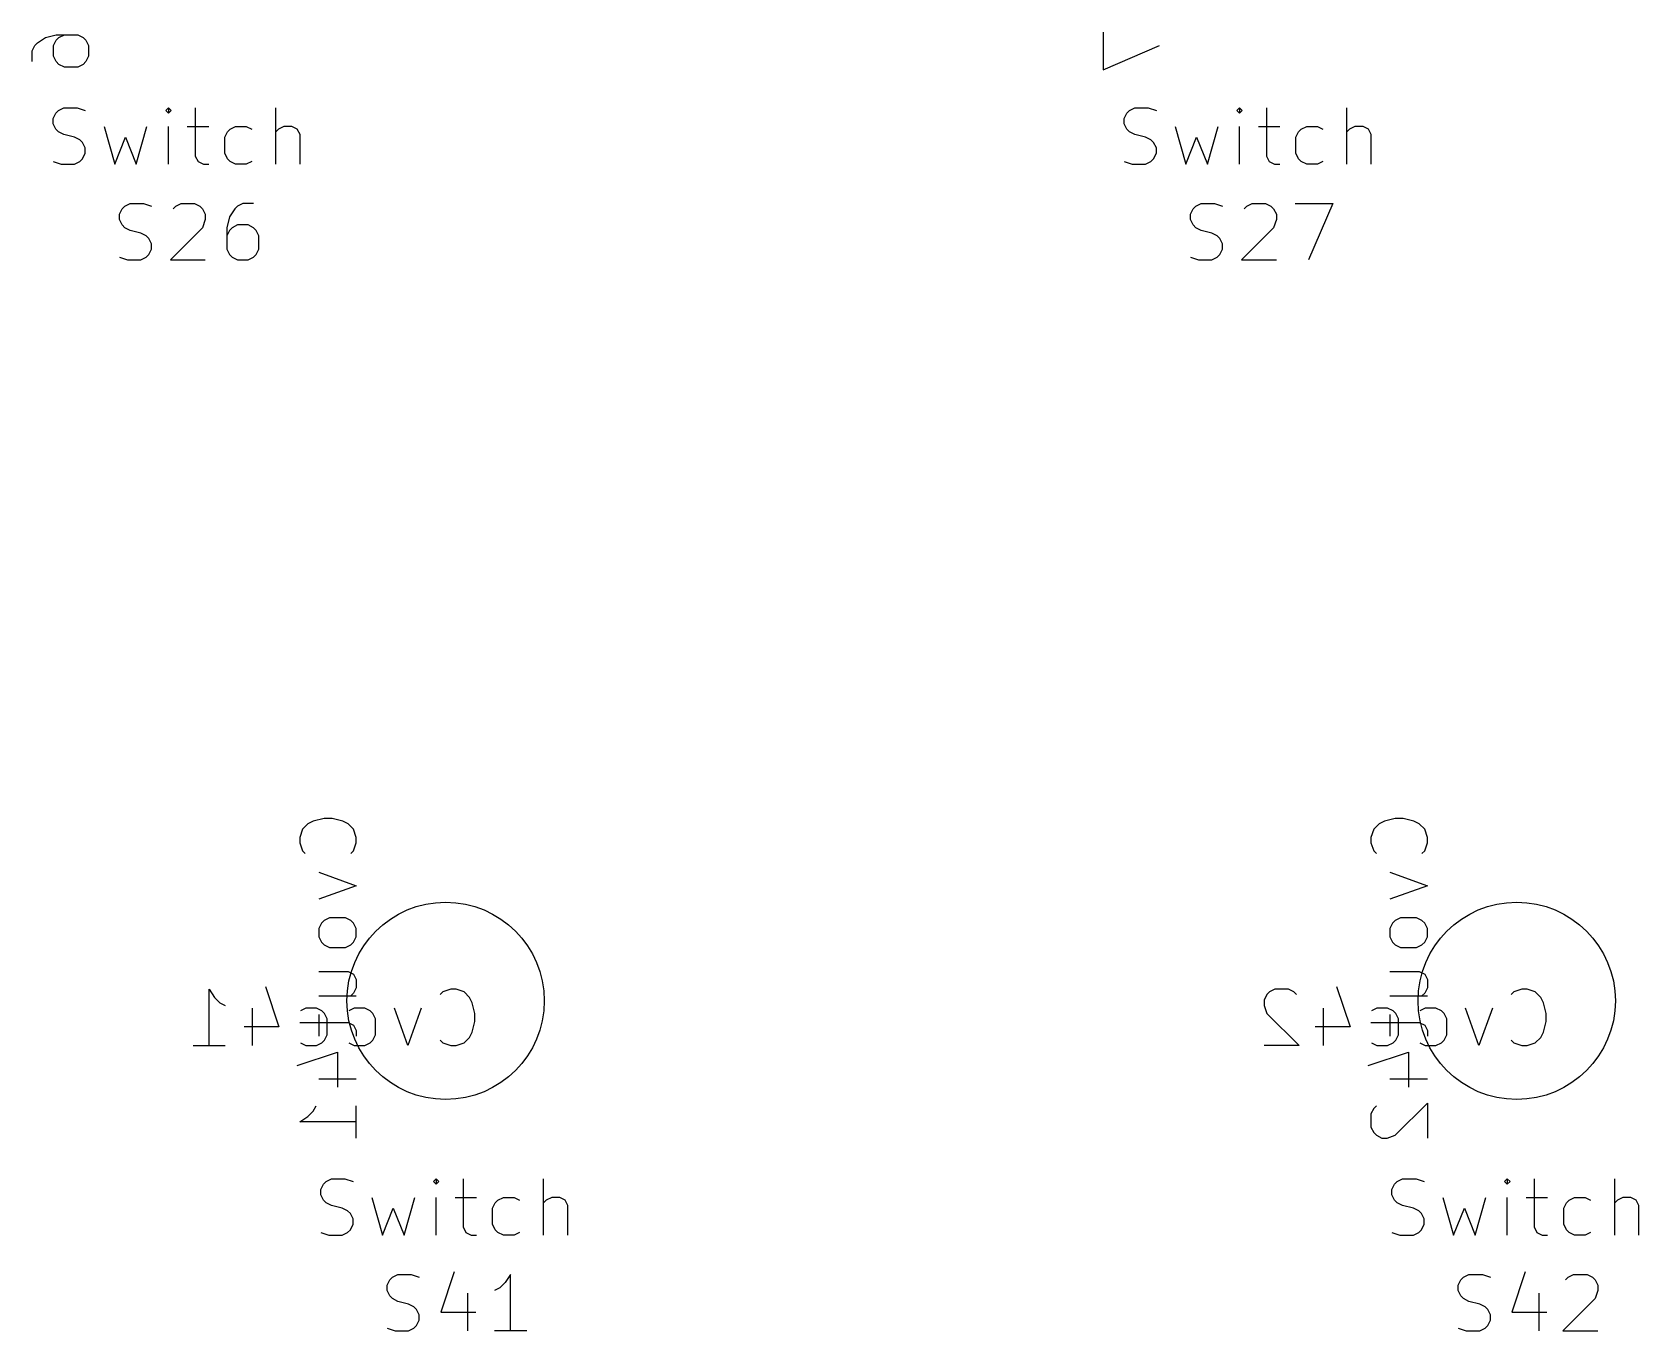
# Model space of a CAD drawing. Extents: x -8 to 301, y -173 to 11.
# Drawn here: x 215.91 to 244.42, y -48.35 to -25.31 of the extents above; entities that cross this region are included whole.
import ezdxf

# ---------------------------------------------------------------- set-up
doc = ezdxf.new("R2010")
doc.units = 0
doc.layers.add('BLACK', color=7, linetype='CONTINUOUS')

msp = doc.modelspace()

# ---------------------------------------------------------------- linework, layer by layer
at = {"layer": 'BLACK', "linetype": 'CONTINUOUS'}
for p, q in [((216.152914, -25.409523), (216.34339, -25.361904)), ((216.34339, -25.361904), (216.724342, -25.361904)), ((216.391009, -25.409523), (216.486247, -25.361904)), ((216.724342, -25.361904), (216.81958, -25.409523)), ((234.914819, -25.314285), (234.914819, -25.980951)), ((215.914819, -25.647618), (215.962438, -25.55238)), ((215.914819, -25.838094), (215.914819, -25.647618)), ((215.962438, -25.55238), (216.010057, -25.504761)), ((216.010057, -25.504761), (216.152914, -25.409523)), ((216.295771, -25.55238), (216.34339, -25.457142)), ((216.295771, -25.742856), (216.295771, -25.55238)), ((216.34339, -25.457142), (216.391009, -25.409523)), ((216.81958, -25.409523), (216.8672, -25.457142)), ((216.8672, -25.457142), (216.914819, -25.55238)), ((216.914819, -25.55238), (216.914819, -25.742856)), ((234.914819, -25.980951), (235.914819, -25.55238)), ((216.34339, -25.838094), (216.295771, -25.742856)), ((216.391009, -25.885713), (216.34339, -25.838094)), ((216.486247, -25.933332), (216.391009, -25.885713)), ((216.724342, -25.933332), (216.486247, -25.933332)), ((216.81958, -25.885713), (216.724342, -25.933332)), ((216.8672, -25.838094), (216.81958, -25.885713)), ((216.914819, -25.742856), (216.8672, -25.838094)), ((216.285714, -26.845295), (216.333333, -26.750057)), ((216.333333, -26.750057), (216.380952, -26.702438)), ((216.380952, -26.702438), (216.47619, -26.654819)), ((216.47619, -26.654819), (216.714285, -26.654819)), ((216.714285, -26.654819), (216.857142, -26.702438)), ((218.333333, -26.654819), (218.285714, -26.702438)), ((218.285714, -26.702438), (218.333333, -26.750057)), ((218.380952, -26.702438), (218.333333, -26.654819)), ((218.333333, -26.654819), (218.333333, -26.750057)), ((218.333333, -26.750057), (218.380952, -26.702438)), ((218.809523, -26.654819), (218.809523, -27.511961)), ((220.238095, -27.654819), (220.238095, -26.654819)), ((235.285714, -26.845295), (235.333333, -26.750057)), ((235.333333, -26.750057), (235.380952, -26.702438)), ((235.380952, -26.702438), (235.47619, -26.654819)), ((235.47619, -26.654819), (235.714285, -26.654819)), ((235.714285, -26.654819), (235.857142, -26.702438)), ((237.333333, -26.654819), (237.285714, -26.702438)), ((237.285714, -26.702438), (237.333333, -26.750057)), ((237.380952, -26.702438), (237.333333, -26.654819)), ((237.333333, -26.654819), (237.333333, -26.750057)), ((237.333333, -26.750057), (237.380952, -26.702438)), ((237.809523, -26.654819), (237.809523, -27.511961)), ((239.238095, -27.654819), (239.238095, -26.654819)), ((216.285714, -26.940533), (216.285714, -26.845295)), ((216.333333, -27.035771), (216.285714, -26.940533)), ((216.380952, -27.08339), (216.333333, -27.035771)), ((217.190476, -26.988152), (217.380952, -27.654819)), ((217.761904, -27.654819), (217.95238, -26.988152)), ((218.333333, -27.654819), (218.333333, -26.988152)), ((218.666666, -26.988152), (219.047618, -26.988152)), ((219.380952, -27.08339), (219.428571, -27.035771)), ((219.428571, -27.035771), (219.523809, -26.988152)), ((219.523809, -26.988152), (219.714285, -26.988152)), ((219.714285, -26.988152), (219.809523, -27.035771)), ((220.285714, -27.035771), (220.238095, -27.08339)), ((220.380952, -26.988152), (220.285714, -27.035771)), ((220.523809, -26.988152), (220.380952, -26.988152)), ((220.619047, -27.035771), (220.523809, -26.988152)), ((220.666666, -27.131009), (220.619047, -27.035771)), ((235.285714, -26.940533), (235.285714, -26.845295)), ((235.333333, -27.035771), (235.285714, -26.940533)), ((235.380952, -27.08339), (235.333333, -27.035771)), ((236.190476, -26.988152), (236.380952, -27.654819)), ((236.761904, -27.654819), (236.95238, -26.988152)), ((237.333333, -27.654819), (237.333333, -26.988152)), ((237.666666, -26.988152), (238.047618, -26.988152)), ((238.380952, -27.08339), (238.428571, -27.035771)), ((238.428571, -27.035771), (238.523809, -26.988152)), ((238.523809, -26.988152), (238.714285, -26.988152)), ((238.714285, -26.988152), (238.809523, -27.035771)), ((239.285714, -27.035771), (239.238095, -27.08339)), ((239.380952, -26.988152), (239.285714, -27.035771)), ((239.523809, -26.988152), (239.380952, -26.988152)), ((239.619047, -27.035771), (239.523809, -26.988152)), ((239.666666, -27.131009), (239.619047, -27.035771)), ((216.47619, -27.131009), (216.380952, -27.08339)), ((216.666666, -27.178628), (216.47619, -27.131009)), ((216.761904, -27.226247), (216.666666, -27.178628)), ((216.809523, -27.273866), (216.761904, -27.226247)), ((216.857142, -27.369104), (216.809523, -27.273866)), ((217.380952, -27.654819), (217.571428, -27.178628)), ((217.571428, -27.178628), (217.761904, -27.654819)), ((219.333333, -27.178628), (219.380952, -27.08339)), ((219.333333, -27.464342), (219.333333, -27.178628)), ((220.666666, -27.654819), (220.666666, -27.131009)), ((235.47619, -27.131009), (235.380952, -27.08339)), ((235.666666, -27.178628), (235.47619, -27.131009)), ((235.761904, -27.226247), (235.666666, -27.178628)), ((235.809523, -27.273866), (235.761904, -27.226247)), ((235.857142, -27.369104), (235.809523, -27.273866)), ((236.380952, -27.654819), (236.571428, -27.178628)), ((236.571428, -27.178628), (236.761904, -27.654819)), ((238.333333, -27.178628), (238.380952, -27.08339)), ((238.333333, -27.464342), (238.333333, -27.178628)), ((239.666666, -27.654819), (239.666666, -27.131009)), ((216.285714, -27.6072), (216.428571, -27.654819)), ((216.666666, -27.654819), (216.761904, -27.6072)), ((216.761904, -27.6072), (216.809523, -27.55958)), ((216.809523, -27.55958), (216.857142, -27.464342)), ((216.857142, -27.464342), (216.857142, -27.369104)), ((218.809523, -27.511961), (218.857142, -27.6072)), ((218.857142, -27.6072), (218.95238, -27.654819)), ((219.380952, -27.55958), (219.333333, -27.464342)), ((219.428571, -27.6072), (219.380952, -27.55958)), ((219.523809, -27.654819), (219.428571, -27.6072)), ((219.809523, -27.6072), (219.714285, -27.654819)), ((235.285714, -27.6072), (235.428571, -27.654819)), ((235.666666, -27.654819), (235.761904, -27.6072)), ((235.761904, -27.6072), (235.809523, -27.55958)), ((235.809523, -27.55958), (235.857142, -27.464342)), ((235.857142, -27.464342), (235.857142, -27.369104)), ((237.809523, -27.511961), (237.857142, -27.6072)), ((237.857142, -27.6072), (237.95238, -27.654819)), ((238.380952, -27.55958), (238.333333, -27.464342)), ((238.428571, -27.6072), (238.380952, -27.55958)), ((238.523809, -27.654819), (238.428571, -27.6072)), ((238.809523, -27.6072), (238.714285, -27.654819)), ((216.428571, -27.654819), (216.666666, -27.654819)), ((218.95238, -27.654819), (219.047618, -27.654819)), ((219.714285, -27.654819), (219.523809, -27.654819)), ((235.428571, -27.654819), (235.666666, -27.654819)), ((237.95238, -27.654819), (238.047618, -27.654819)), ((238.714285, -27.654819), (238.523809, -27.654819)), ((217.461905, -28.545295), (217.509524, -28.450057)), ((217.509524, -28.450057), (217.557143, -28.402438)), ((217.557143, -28.402438), (217.652381, -28.354819)), ((217.652381, -28.354819), (217.890476, -28.354819)), ((217.890476, -28.354819), (218.033333, -28.402438)), ((218.414286, -28.450057), (218.461905, -28.402438)), ((218.461905, -28.402438), (218.557143, -28.354819)), ((218.557143, -28.354819), (218.795238, -28.354819)), ((218.795238, -28.354819), (218.890476, -28.402438)), ((218.890476, -28.402438), (218.938095, -28.450057)), ((218.938095, -28.450057), (218.985714, -28.545295)), ((219.509524, -28.450057), (219.414286, -28.592914)), ((219.557143, -28.402438), (219.509524, -28.450057)), ((219.652381, -28.354819), (219.557143, -28.402438)), ((219.842857, -28.354819), (219.652381, -28.354819)), ((236.461905, -28.545295), (236.509524, -28.450057)), ((236.509524, -28.450057), (236.557143, -28.402438)), ((236.557143, -28.402438), (236.652381, -28.354819)), ((236.652381, -28.354819), (236.890476, -28.354819)), ((236.890476, -28.354819), (237.033333, -28.402438)), ((237.414286, -28.450057), (237.461905, -28.402438)), ((237.461905, -28.402438), (237.557143, -28.354819)), ((237.557143, -28.354819), (237.795238, -28.354819)), ((237.795238, -28.354819), (237.890476, -28.402438)), ((237.890476, -28.402438), (237.938095, -28.450057)), ((237.938095, -28.450057), (237.985714, -28.545295)), ((238.319048, -28.354819), (238.985714, -28.354819)), ((238.985714, -28.354819), (238.557143, -29.354819)), ((217.461905, -28.640533), (217.461905, -28.545295)), ((217.509524, -28.735771), (217.461905, -28.640533)), ((217.557143, -28.78339), (217.509524, -28.735771)), ((217.652381, -28.831009), (217.557143, -28.78339)), ((218.938095, -28.78339), (218.366667, -29.354819)), ((218.985714, -28.640533), (218.938095, -28.78339)), ((218.985714, -28.545295), (218.985714, -28.640533)), ((219.414286, -28.592914), (219.366667, -28.78339)), ((219.366667, -28.78339), (219.366667, -29.164342)), ((219.461905, -28.78339), (219.414286, -28.831009)), ((219.557143, -28.735771), (219.461905, -28.78339)), ((219.747619, -28.735771), (219.557143, -28.735771)), ((219.842857, -28.78339), (219.747619, -28.735771)), ((219.890476, -28.831009), (219.842857, -28.78339)), ((236.461905, -28.640533), (236.461905, -28.545295)), ((236.509524, -28.735771), (236.461905, -28.640533)), ((236.557143, -28.78339), (236.509524, -28.735771)), ((236.652381, -28.831009), (236.557143, -28.78339)), ((237.938095, -28.78339), (237.366667, -29.354819)), ((237.985714, -28.640533), (237.938095, -28.78339)), ((237.985714, -28.545295), (237.985714, -28.640533)), ((217.842857, -28.878628), (217.652381, -28.831009)), ((217.938095, -28.926247), (217.842857, -28.878628)), ((217.985714, -28.973866), (217.938095, -28.926247)), ((218.033333, -29.069104), (217.985714, -28.973866)), ((218.033333, -29.164342), (218.033333, -29.069104)), ((219.414286, -28.831009), (219.366667, -28.926247)), ((219.938095, -28.926247), (219.890476, -28.831009)), ((219.938095, -29.164342), (219.938095, -28.926247)), ((236.842857, -28.878628), (236.652381, -28.831009)), ((236.938095, -28.926247), (236.842857, -28.878628)), ((236.985714, -28.973866), (236.938095, -28.926247)), ((237.033333, -29.069104), (236.985714, -28.973866)), ((237.033333, -29.164342), (237.033333, -29.069104)), ((217.461905, -29.3072), (217.604762, -29.354819)), ((217.604762, -29.354819), (217.842857, -29.354819)), ((217.842857, -29.354819), (217.938095, -29.3072)), ((217.938095, -29.3072), (217.985714, -29.25958)), ((217.985714, -29.25958), (218.033333, -29.164342)), ((218.366667, -29.354819), (218.985714, -29.354819)), ((219.366667, -29.164342), (219.414286, -29.25958)), ((219.414286, -29.25958), (219.461905, -29.3072)), ((219.461905, -29.3072), (219.557143, -29.354819)), ((219.557143, -29.354819), (219.747619, -29.354819)), ((219.747619, -29.354819), (219.842857, -29.3072)), ((219.842857, -29.3072), (219.890476, -29.25958)), ((219.890476, -29.25958), (219.938095, -29.164342)), ((236.461905, -29.3072), (236.604762, -29.354819)), ((236.604762, -29.354819), (236.842857, -29.354819)), ((236.842857, -29.354819), (236.938095, -29.3072)), ((236.938095, -29.3072), (236.985714, -29.25958)), ((236.985714, -29.25958), (237.033333, -29.164342)), ((237.366667, -29.354819), (237.985714, -29.354819)), ((220.902914, -39.314284), (220.807676, -39.361903)), ((221.09339, -39.266665), (220.902914, -39.314284)), ((221.236247, -39.266665), (221.09339, -39.266665)), ((221.426723, -39.314284), (221.236247, -39.266665)), ((221.521961, -39.361903), (221.426723, -39.314284)), ((239.902914, -39.314284), (239.807676, -39.361903)), ((240.09339, -39.266665), (239.902914, -39.314284)), ((240.236247, -39.266665), (240.09339, -39.266665)), ((240.426723, -39.314284), (240.236247, -39.266665)), ((240.521961, -39.361903), (240.426723, -39.314284)), ((220.712438, -39.457141), (220.664819, -39.599998)), ((220.664819, -39.599998), (220.664819, -39.695236)), ((220.807676, -39.361903), (220.712438, -39.457141)), ((221.6172, -39.457141), (221.521961, -39.361903)), ((221.664819, -39.599998), (221.6172, -39.457141)), ((221.664819, -39.695236), (221.664819, -39.599998)), ((239.712438, -39.457141), (239.664819, -39.599998)), ((239.664819, -39.599998), (239.664819, -39.695236)), ((239.807676, -39.361903), (239.712438, -39.457141)), ((240.6172, -39.457141), (240.521961, -39.361903)), ((240.664819, -39.599998), (240.6172, -39.457141)), ((240.664819, -39.695236), (240.664819, -39.599998)), ((220.664819, -39.695236), (220.712438, -39.838093)), ((220.712438, -39.838093), (220.760057, -39.885712)), ((221.56958, -39.885712), (221.6172, -39.838093)), ((221.6172, -39.838093), (221.664819, -39.695236)), ((239.664819, -39.695236), (239.712438, -39.838093)), ((239.712438, -39.838093), (239.760057, -39.885712)), ((240.56958, -39.885712), (240.6172, -39.838093)), ((240.6172, -39.838093), (240.664819, -39.695236)), ((220.998152, -40.219046), (221.664819, -40.457141)), ((221.664819, -40.457141), (220.998152, -40.695236)), ((239.998152, -40.219046), (240.664819, -40.457141)), ((240.664819, -40.457141), (239.998152, -40.695236)), ((221.188628, -41.02857), (221.09339, -41.076189)), ((221.474342, -41.02857), (221.188628, -41.02857)), ((221.56958, -41.076189), (221.474342, -41.02857)), ((240.188628, -41.02857), (240.09339, -41.076189)), ((240.474342, -41.02857), (240.188628, -41.02857)), ((240.56958, -41.076189), (240.474342, -41.02857)), ((221.045771, -41.123808), (220.998152, -41.219046)), ((220.998152, -41.219046), (220.998152, -41.361903)), ((221.09339, -41.076189), (221.045771, -41.123808)), ((221.6172, -41.123808), (221.56958, -41.076189)), ((221.664819, -41.219046), (221.6172, -41.123808)), ((221.664819, -41.361903), (221.664819, -41.219046)), ((240.045771, -41.123808), (239.998152, -41.219046)), ((239.998152, -41.219046), (239.998152, -41.361903)), ((240.09339, -41.076189), (240.045771, -41.123808)), ((240.6172, -41.123808), (240.56958, -41.076189)), ((240.664819, -41.219046), (240.6172, -41.123808)), ((240.664819, -41.361903), (240.664819, -41.219046)), ((220.998152, -41.361903), (221.045771, -41.457141)), ((221.045771, -41.457141), (221.09339, -41.50476)), ((221.09339, -41.50476), (221.188628, -41.552379)), ((221.188628, -41.552379), (221.474342, -41.552379)), ((221.474342, -41.552379), (221.56958, -41.50476)), ((221.56958, -41.50476), (221.6172, -41.457141)), ((221.6172, -41.457141), (221.664819, -41.361903)), ((239.998152, -41.361903), (240.045771, -41.457141)), ((240.045771, -41.457141), (240.09339, -41.50476)), ((240.09339, -41.50476), (240.188628, -41.552379)), ((240.188628, -41.552379), (240.474342, -41.552379)), ((240.474342, -41.552379), (240.56958, -41.50476)), ((240.56958, -41.50476), (240.6172, -41.457141)), ((240.6172, -41.457141), (240.664819, -41.361903)), ((220.998152, -41.980951), (221.521961, -41.980951)), ((221.521961, -41.980951), (221.6172, -42.02857)), ((221.6172, -42.02857), (221.664819, -42.123808)), ((221.664819, -42.123808), (221.664819, -42.266665)), ((239.998152, -41.980951), (240.521961, -41.980951)), ((240.521961, -41.980951), (240.6172, -42.02857)), ((240.6172, -42.02857), (240.664819, -42.123808)), ((240.664819, -42.123808), (240.664819, -42.266665)), ((219.055713, -43.294819), (219.055713, -42.294819)), ((219.055713, -42.294819), (219.150951, -42.437676)), ((219.150951, -42.437676), (219.246189, -42.532914)), ((220.055713, -42.2472), (220.293808, -42.961485)), ((220.998152, -42.409522), (221.664819, -42.409522)), ((221.6172, -42.361903), (221.56958, -42.409522)), ((221.664819, -42.266665), (221.6172, -42.361903)), ((223.198571, -42.342438), (223.150952, -42.390057)), ((223.341428, -42.294819), (223.198571, -42.342438)), ((223.436666, -42.294819), (223.341428, -42.294819)), ((223.579523, -42.342438), (223.436666, -42.294819)), ((223.674761, -42.437676), (223.579523, -42.342438)), ((223.72238, -42.532914), (223.674761, -42.437676)), ((237.817618, -42.390057), (237.769999, -42.485295)), ((237.865237, -42.342438), (237.817618, -42.390057)), ((237.960475, -42.294819), (237.865237, -42.342438)), ((238.19857, -42.294819), (237.960475, -42.294819)), ((238.293808, -42.342438), (238.19857, -42.294819)), ((238.341427, -42.390057), (238.293808, -42.342438)), ((239.055713, -42.2472), (239.293808, -42.961485)), ((239.998152, -42.409522), (240.664819, -42.409522)), ((240.6172, -42.361903), (240.56958, -42.409522)), ((240.664819, -42.266665), (240.6172, -42.361903)), ((242.198571, -42.342438), (242.150952, -42.390057)), ((242.341428, -42.294819), (242.198571, -42.342438)), ((242.436666, -42.294819), (242.341428, -42.294819)), ((242.579523, -42.342438), (242.436666, -42.294819)), ((242.674761, -42.437676), (242.579523, -42.342438)), ((242.72238, -42.532914), (242.674761, -42.437676)), ((219.246189, -42.532914), (219.341427, -42.580533)), ((219.817618, -42.628152), (219.817618, -43.294819)), ((220.769999, -42.628152), (220.674761, -42.675771)), ((220.960475, -42.628152), (220.769999, -42.628152)), ((221.055713, -42.675771), (220.960475, -42.628152)), ((220.998152, -42.742856), (220.998152, -43.123808)), ((221.103332, -42.72339), (221.055713, -42.675771)), ((221.150951, -42.818628), (221.103332, -42.72339)), ((221.627142, -42.628152), (221.531904, -42.675771)), ((221.817618, -42.628152), (221.627142, -42.628152)), ((221.912856, -42.675771), (221.817618, -42.628152)), ((221.960475, -42.72339), (221.912856, -42.675771)), ((222.008094, -42.818628), (221.960475, -42.72339)), ((222.579523, -43.294819), (222.341428, -42.628152)), ((222.817618, -42.628152), (222.579523, -43.294819)), ((223.769999, -42.72339), (223.72238, -42.532914)), ((223.769999, -42.866247), (223.769999, -42.72339)), ((237.769999, -42.485295), (237.769999, -42.580533)), ((237.769999, -42.580533), (237.817618, -42.72339)), ((237.817618, -42.72339), (238.389046, -43.294819)), ((238.817618, -42.628152), (238.817618, -43.294819)), ((239.769999, -42.628152), (239.674761, -42.675771)), ((239.960475, -42.628152), (239.769999, -42.628152)), ((240.055713, -42.675771), (239.960475, -42.628152)), ((239.998152, -42.742856), (239.998152, -43.123808)), ((240.103332, -42.72339), (240.055713, -42.675771)), ((240.150951, -42.818628), (240.103332, -42.72339)), ((240.627142, -42.628152), (240.531904, -42.675771)), ((240.817618, -42.628152), (240.627142, -42.628152)), ((240.912856, -42.675771), (240.817618, -42.628152)), ((240.960475, -42.72339), (240.912856, -42.675771)), ((241.008094, -42.818628), (240.960475, -42.72339)), ((241.579523, -43.294819), (241.341428, -42.628152)), ((241.817618, -42.628152), (241.579523, -43.294819)), ((242.769999, -42.72339), (242.72238, -42.532914)), ((242.769999, -42.866247), (242.769999, -42.72339)), ((220.293808, -42.961485), (219.674761, -42.961485)), ((220.664819, -42.885713), (221.521961, -42.885713)), ((221.150951, -43.104342), (221.150951, -42.818628)), ((221.521961, -42.885713), (221.6172, -42.933332)), ((221.6172, -42.933332), (221.664819, -43.02857)), ((221.664819, -43.02857), (221.664819, -43.123808)), ((222.008094, -43.104342), (222.008094, -42.818628)), ((223.72238, -43.056723), (223.769999, -42.866247)), ((239.293808, -42.961485), (238.674761, -42.961485)), ((239.664819, -42.885713), (240.521961, -42.885713)), ((240.150951, -43.104342), (240.150951, -42.818628)), ((240.521961, -42.885713), (240.6172, -42.933332)), ((240.6172, -42.933332), (240.664819, -43.02857)), ((240.664819, -43.02857), (240.664819, -43.123808)), ((241.008094, -43.104342), (241.008094, -42.818628)), ((242.72238, -43.056723), (242.769999, -42.866247)), ((218.769999, -43.294819), (219.341427, -43.294819)), ((220.674761, -43.2472), (220.769999, -43.294819)), ((220.769999, -43.294819), (220.960475, -43.294819)), ((220.960475, -43.294819), (221.055713, -43.2472)), ((221.055713, -43.2472), (221.103332, -43.19958)), ((221.103332, -43.19958), (221.150951, -43.104342)), ((221.531904, -43.2472), (221.627142, -43.294819)), ((221.627142, -43.294819), (221.817618, -43.294819)), ((221.817618, -43.294819), (221.912856, -43.2472)), ((221.912856, -43.2472), (221.960475, -43.19958)), ((221.960475, -43.19958), (222.008094, -43.104342)), ((223.150952, -43.19958), (223.198571, -43.2472)), ((223.198571, -43.2472), (223.341428, -43.294819)), ((223.341428, -43.294819), (223.436666, -43.294819)), ((223.436666, -43.294819), (223.579523, -43.2472)), ((223.579523, -43.2472), (223.674761, -43.151961)), ((223.674761, -43.151961), (223.72238, -43.056723)), ((238.389046, -43.294819), (237.769999, -43.294819)), ((239.674761, -43.2472), (239.769999, -43.294819)), ((239.769999, -43.294819), (239.960475, -43.294819)), ((239.960475, -43.294819), (240.055713, -43.2472)), ((240.055713, -43.2472), (240.103332, -43.19958)), ((240.103332, -43.19958), (240.150951, -43.104342)), ((240.531904, -43.2472), (240.627142, -43.294819)), ((240.627142, -43.294819), (240.817618, -43.294819)), ((240.817618, -43.294819), (240.912856, -43.2472)), ((240.912856, -43.2472), (240.960475, -43.19958)), ((240.960475, -43.19958), (241.008094, -43.104342)), ((242.150952, -43.19958), (242.198571, -43.2472)), ((242.198571, -43.2472), (242.341428, -43.294819)), ((242.341428, -43.294819), (242.436666, -43.294819)), ((242.436666, -43.294819), (242.579523, -43.2472)), ((242.579523, -43.2472), (242.674761, -43.151961)), ((242.674761, -43.151961), (242.72238, -43.056723)), ((220.6172, -43.647618), (221.331485, -43.409523)), ((221.331485, -43.409523), (221.331485, -44.02857)), ((239.6172, -43.647618), (240.331485, -43.409523)), ((240.331485, -43.409523), (240.331485, -44.02857)), ((220.998152, -43.885713), (221.664819, -43.885713)), ((239.998152, -43.885713), (240.664819, -43.885713)), ((220.807676, -44.55238), (220.902914, -44.457142)), ((220.902914, -44.457142), (220.950533, -44.361904)), ((221.664819, -44.933332), (221.664819, -44.361904)), ((239.712438, -44.409523), (239.664819, -44.504761)), ((239.760057, -44.361904), (239.712438, -44.409523)), ((240.09339, -44.885713), (240.664819, -44.314285)), ((240.664819, -44.314285), (240.664819, -44.933332)), ((220.664819, -44.647618), (220.807676, -44.55238)), ((221.664819, -44.647618), (220.664819, -44.647618)), ((239.664819, -44.504761), (239.664819, -44.742856)), ((239.664819, -44.742856), (239.712438, -44.838094)), ((239.712438, -44.838094), (239.760057, -44.885713)), ((239.760057, -44.885713), (239.855295, -44.933332)), ((239.855295, -44.933332), (239.950533, -44.933332)), ((239.950533, -44.933332), (240.09339, -44.885713)), ((221.035714, -45.845295), (221.083333, -45.750057)), ((221.035714, -45.940533), (221.035714, -45.845295)), ((221.083333, -45.750057), (221.130952, -45.702438)), ((221.130952, -45.702438), (221.22619, -45.654819)), ((221.22619, -45.654819), (221.464285, -45.654819)), ((221.464285, -45.654819), (221.607142, -45.702438)), ((223.083333, -45.654819), (223.035714, -45.702438)), ((223.035714, -45.702438), (223.083333, -45.750057)), ((223.130952, -45.702438), (223.083333, -45.654819)), ((223.083333, -45.654819), (223.083333, -45.750057)), ((223.083333, -45.750057), (223.130952, -45.702438)), ((223.559523, -45.654819), (223.559523, -46.511961)), ((224.988095, -46.654819), (224.988095, -45.654819)), ((240.035714, -45.845295), (240.083333, -45.750057)), ((240.035714, -45.940533), (240.035714, -45.845295)), ((240.083333, -45.750057), (240.130952, -45.702438)), ((240.130952, -45.702438), (240.22619, -45.654819)), ((240.22619, -45.654819), (240.464285, -45.654819)), ((240.464285, -45.654819), (240.607142, -45.702438)), ((242.083333, -45.654819), (242.035714, -45.702438)), ((242.035714, -45.702438), (242.083333, -45.750057)), ((242.130952, -45.702438), (242.083333, -45.654819)), ((242.083333, -45.654819), (242.083333, -45.750057)), ((242.083333, -45.750057), (242.130952, -45.702438)), ((242.559523, -45.654819), (242.559523, -46.511961)), ((243.988095, -46.654819), (243.988095, -45.654819)), ((221.083333, -46.035771), (221.035714, -45.940533)), ((221.130952, -46.08339), (221.083333, -46.035771)), ((221.22619, -46.131009), (221.130952, -46.08339)), ((221.416666, -46.178628), (221.22619, -46.131009)), ((221.940476, -45.988152), (222.130952, -46.654819)), ((222.511904, -46.654819), (222.70238, -45.988152)), ((223.083333, -46.654819), (223.083333, -45.988152)), ((223.416666, -45.988152), (223.797618, -45.988152)), ((224.083333, -46.178628), (224.130952, -46.08339)), ((224.130952, -46.08339), (224.178571, -46.035771)), ((224.178571, -46.035771), (224.273809, -45.988152)), ((224.273809, -45.988152), (224.464285, -45.988152)), ((224.464285, -45.988152), (224.559523, -46.035771)), ((225.035714, -46.035771), (224.988095, -46.08339)), ((225.130952, -45.988152), (225.035714, -46.035771)), ((225.273809, -45.988152), (225.130952, -45.988152)), ((225.369047, -46.035771), (225.273809, -45.988152)), ((225.416666, -46.131009), (225.369047, -46.035771)), ((225.416666, -46.654819), (225.416666, -46.131009)), ((240.083333, -46.035771), (240.035714, -45.940533)), ((240.130952, -46.08339), (240.083333, -46.035771)), ((240.22619, -46.131009), (240.130952, -46.08339)), ((240.416666, -46.178628), (240.22619, -46.131009)), ((240.940476, -45.988152), (241.130952, -46.654819)), ((241.511904, -46.654819), (241.70238, -45.988152)), ((242.083333, -46.654819), (242.083333, -45.988152)), ((242.416666, -45.988152), (242.797618, -45.988152)), ((243.083333, -46.178628), (243.130952, -46.08339)), ((243.130952, -46.08339), (243.178571, -46.035771)), ((243.178571, -46.035771), (243.273809, -45.988152)), ((243.273809, -45.988152), (243.464285, -45.988152)), ((243.464285, -45.988152), (243.559523, -46.035771)), ((244.035714, -46.035771), (243.988095, -46.08339)), ((244.130952, -45.988152), (244.035714, -46.035771)), ((244.273809, -45.988152), (244.130952, -45.988152)), ((244.369047, -46.035771), (244.273809, -45.988152)), ((244.416666, -46.131009), (244.369047, -46.035771)), ((244.416666, -46.654819), (244.416666, -46.131009)), ((221.511904, -46.226247), (221.416666, -46.178628)), ((221.559523, -46.273866), (221.511904, -46.226247)), ((221.607142, -46.369104), (221.559523, -46.273866)), ((221.607142, -46.464342), (221.607142, -46.369104)), ((222.130952, -46.654819), (222.321428, -46.178628)), ((222.321428, -46.178628), (222.511904, -46.654819)), ((224.083333, -46.464342), (224.083333, -46.178628)), ((240.511904, -46.226247), (240.416666, -46.178628)), ((240.559523, -46.273866), (240.511904, -46.226247)), ((240.607142, -46.369104), (240.559523, -46.273866)), ((240.607142, -46.464342), (240.607142, -46.369104)), ((241.130952, -46.654819), (241.321428, -46.178628)), ((241.321428, -46.178628), (241.511904, -46.654819)), ((243.083333, -46.464342), (243.083333, -46.178628)), ((221.035714, -46.6072), (221.178571, -46.654819)), ((221.178571, -46.654819), (221.416666, -46.654819)), ((221.416666, -46.654819), (221.511904, -46.6072)), ((221.511904, -46.6072), (221.559523, -46.55958)), ((221.559523, -46.55958), (221.607142, -46.464342)), ((223.559523, -46.511961), (223.607142, -46.6072)), ((223.607142, -46.6072), (223.70238, -46.654819)), ((223.70238, -46.654819), (223.797618, -46.654819)), ((224.130952, -46.55958), (224.083333, -46.464342)), ((224.178571, -46.6072), (224.130952, -46.55958)), ((224.273809, -46.654819), (224.178571, -46.6072)), ((224.464285, -46.654819), (224.273809, -46.654819)), ((224.559523, -46.6072), (224.464285, -46.654819)), ((240.035714, -46.6072), (240.178571, -46.654819)), ((240.178571, -46.654819), (240.416666, -46.654819)), ((240.416666, -46.654819), (240.511904, -46.6072)), ((240.511904, -46.6072), (240.559523, -46.55958)), ((240.559523, -46.55958), (240.607142, -46.464342)), ((242.559523, -46.511961), (242.607142, -46.6072)), ((242.607142, -46.6072), (242.70238, -46.654819)), ((242.70238, -46.654819), (242.797618, -46.654819)), ((243.130952, -46.55958), (243.083333, -46.464342)), ((243.178571, -46.6072), (243.130952, -46.55958)), ((243.273809, -46.654819), (243.178571, -46.6072)), ((243.464285, -46.654819), (243.273809, -46.654819)), ((243.559523, -46.6072), (243.464285, -46.654819)), ((223.402381, -47.3072), (223.164286, -48.021485)), ((242.402381, -47.3072), (242.164286, -48.021485)), ((222.211905, -47.545295), (222.259524, -47.450057)), ((222.211905, -47.640533), (222.211905, -47.545295)), ((222.259524, -47.450057), (222.307143, -47.402438)), ((222.307143, -47.402438), (222.402381, -47.354819)), ((222.402381, -47.354819), (222.640476, -47.354819)), ((222.640476, -47.354819), (222.783333, -47.402438)), ((224.211905, -47.592914), (224.116667, -47.640533)), ((224.307143, -47.497676), (224.211905, -47.592914)), ((224.402381, -47.354819), (224.307143, -47.497676)), ((224.402381, -48.354819), (224.402381, -47.354819)), ((241.211905, -47.545295), (241.259524, -47.450057)), ((241.211905, -47.640533), (241.211905, -47.545295)), ((241.259524, -47.450057), (241.307143, -47.402438)), ((241.307143, -47.402438), (241.402381, -47.354819)), ((241.402381, -47.354819), (241.640476, -47.354819)), ((241.640476, -47.354819), (241.783333, -47.402438)), ((243.116667, -47.450057), (243.164286, -47.402438)), ((243.164286, -47.402438), (243.259524, -47.354819)), ((243.259524, -47.354819), (243.497619, -47.354819)), ((243.497619, -47.354819), (243.592857, -47.402438)), ((243.592857, -47.402438), (243.640476, -47.450057)), ((243.640476, -47.450057), (243.688095, -47.545295)), ((243.688095, -47.545295), (243.688095, -47.640533)), ((222.259524, -47.735771), (222.211905, -47.640533)), ((222.307143, -47.78339), (222.259524, -47.735771)), ((222.402381, -47.831009), (222.307143, -47.78339)), ((222.592857, -47.878628), (222.402381, -47.831009)), ((222.688095, -47.926247), (222.592857, -47.878628)), ((223.640476, -47.688152), (223.640476, -48.354819)), ((241.259524, -47.735771), (241.211905, -47.640533)), ((241.307143, -47.78339), (241.259524, -47.735771)), ((241.402381, -47.831009), (241.307143, -47.78339)), ((241.592857, -47.878628), (241.402381, -47.831009)), ((241.688095, -47.926247), (241.592857, -47.878628)), ((242.640476, -47.688152), (242.640476, -48.354819)), ((243.640476, -47.78339), (243.069048, -48.354819)), ((243.688095, -47.640533), (243.640476, -47.78339)), ((222.735714, -47.973866), (222.688095, -47.926247)), ((222.783333, -48.069104), (222.735714, -47.973866)), ((222.735714, -48.25958), (222.783333, -48.164342)), ((222.783333, -48.164342), (222.783333, -48.069104)), ((223.164286, -48.021485), (223.783333, -48.021485)), ((241.735714, -47.973866), (241.688095, -47.926247)), ((241.783333, -48.069104), (241.735714, -47.973866)), ((241.735714, -48.25958), (241.783333, -48.164342)), ((241.783333, -48.164342), (241.783333, -48.069104)), ((242.164286, -48.021485), (242.783333, -48.021485)), ((222.211905, -48.3072), (222.354762, -48.354819)), ((222.354762, -48.354819), (222.592857, -48.354819)), ((222.592857, -48.354819), (222.688095, -48.3072)), ((222.688095, -48.3072), (222.735714, -48.25958)), ((224.688095, -48.354819), (224.116667, -48.354819)), ((241.211905, -48.3072), (241.354762, -48.354819)), ((241.354762, -48.354819), (241.592857, -48.354819)), ((241.592857, -48.354819), (241.688095, -48.3072)), ((241.688095, -48.3072), (241.735714, -48.25958)), ((243.069048, -48.354819), (243.688095, -48.354819))]:
    msp.add_line(p, q, dxfattribs=at)
at = {"layer": 'BLACK'}
for centre in [(223.25, -42.5), (242.25, -42.5)]:
    msp.add_circle(centre, 1.75, dxfattribs=at)

doc.saveas('drawing.dxf')
